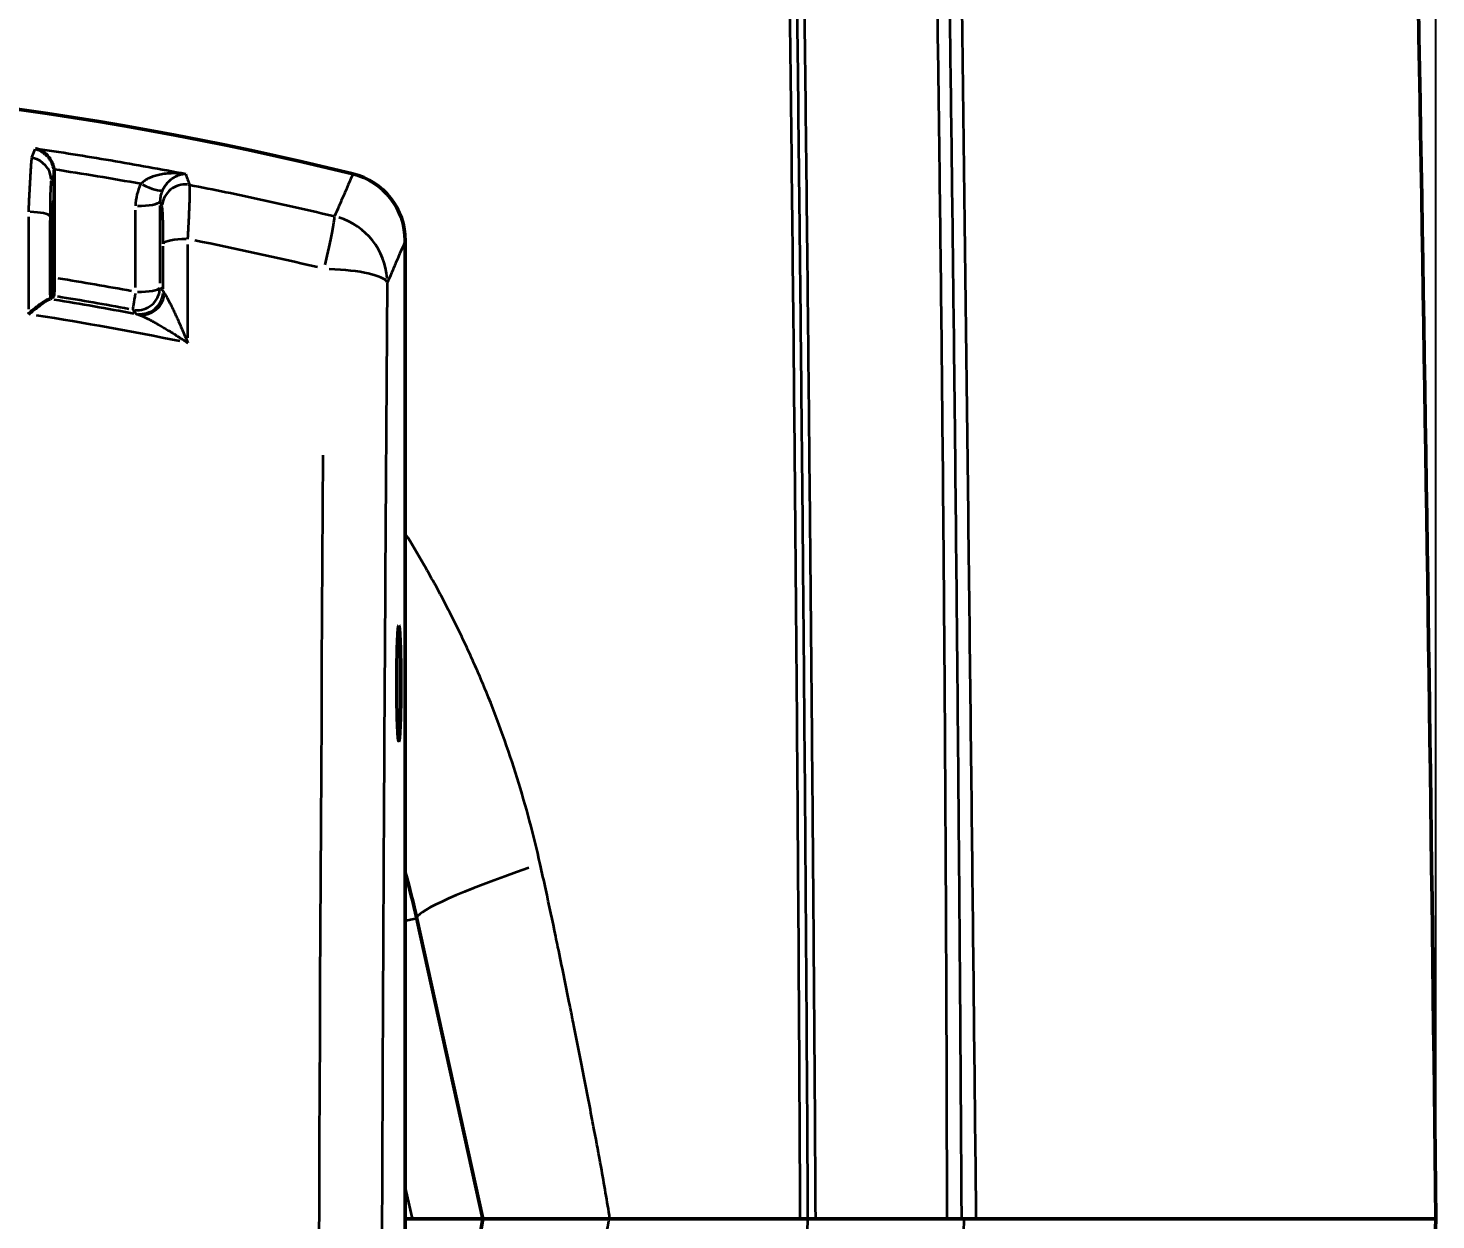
# Model space of a CAD drawing. Header units: millimetres. Extents: x 40 to 2195, y 40 to 1687.
# Drawn here: x 517 to 578.3, y 918.9 to 970.8 of the extents above; entities that cross this region are included whole.
import ezdxf

# ---------------------------------------------------------------- set-up
doc = ezdxf.new("R2010")
doc.units = ezdxf.units.MM
doc.header["$LTSCALE"] = 8
for name, color, linetype, lineweight in [('Dimension (ISO)', 7, 'Continuous', 25), ('Visible (ISO)', 7, 'Continuous', 50), ('Visible Narrow (ISO)', 7, 'Continuous', 35)]:
    doc.layers.add(name, color=color, linetype=linetype, lineweight=lineweight)
doc.styles.add('Note Text (ANSI)', font='tahoma.ttf')
doc.dimstyles.new('Default (ISO)', dxfattribs={"dimscale": 8, "dimtxt": 1, "dimasz": 2.5, "dimexe": 3.175, "dimexo": 0, "dimgap": 0.762, "dimtad": 1, "dimrnd": 1e-08, "dimzin": 0, "dimdsep": 46, "dimtxsty": 'Note Text (ANSI)', "dimcen": 0.09, "dimdle": 10, "dimclrd": 1, "dimclre": 1, "dimclrt": 1, "dimazin": 0, "dimtfac": 3.5052, "dimtmove": 0, "dimatfit": 3, "dimfxl": 1, "dimtolj": 1, "dimtzin": 0, "dimlwd": -1, "dimlwe": -1, "dimarcsym": 0})

# ---------------------------------------------------------------- blocks, each defined once
blk = doc.blocks.new('*D9')
at = {"layer": 'Defpoints', "color": 0, "transparency": 16777216}
for p in [(578.287, 1132.67), (416.287, 918.94), (578.287, 918.94)]:
    blk.add_point(p, dxfattribs=at)
at = {"layer": 'Dimension (ISO)', "color": 1, "transparency": 16777216}
for p, q in [((416.287, 918.94), (416.287, 1158.07)), ((578.287, 918.94), (578.287, 1158.07)), ((436.287, 1132.67), (558.287, 1132.67))]:
    blk.add_line(p, q, dxfattribs=at)
for points in [[(436.287, 1136.004), (436.287, 1129.337), (416.287, 1132.67)], [(558.287, 1136.004), (558.287, 1129.337), (578.287, 1132.67)]]:
    blk.add_solid(points, dxfattribs=at)
at = {"layer": 'Dimension (ISO)', "color": 1, "transparency": 16777216, "insert": (445.042, 1149.232), "char_height": 8, "attachment_point": 1, "style": 'Note Text (ANSI)'}
blk.add_mtext('\\A1;162.00 mm [6.378 in]', dxfattribs=at)

msp = doc.modelspace()

# ---------------------------------------------------------------- linework, layer by layer
at = {"layer": 'Visible (ISO)'}
for p, q in [((533.408, 961.526), (533.408, 816.708)), ((517.94, 958.99), (517.979, 959.024)), ((536.787, 918.94), (533.909, 932.006)), ((533.408, 918.94), (533.721, 918.94)), ((533.408, 918.94), (533.741, 918.94)), ((536.501, 918.94), (533.741, 918.94)), ((536.787, 918.94), (536.21, 915.667)), ((536.501, 918.94), (536.787, 918.94)), ((536.787, 918.94), (536.787, 918.94)), ((542.322, 918.94), (550.611, 918.94)), ((542.322, 918.94), (550.768, 918.94)), ((550.938, 918.94), (550.768, 918.94)), ((550.938, 918.94), (550.944, 918.94)), ((551.267, 918.94), (550.945, 918.94)), ((557.006, 918.94), (551.267, 918.94)), ((557.627, 918.94), (557.006, 918.94)), ((557.634, 918.94), (557.746, 918.94)), ((558.121, 918.94), (557.746, 918.94)), ((558.121, 918.94), (578.287, 918.94)), ((558.259, 918.94), (578.287, 918.94))]:
    msp.add_line(p, q, dxfattribs=at)
for centre, radius, start, end in [((-7421.226, 830.628), 8000, 0.632506, 1.2701715), ((495.408, 818.756), 150, 76.22401, 103.77599), ((495.847, 819.156), 147.068, 81.37585, 81.37587), ((496.041, 819.796), 146.404, 79.84669, 79.84671), ((498.024, 830.334), 135.681, 79.47011, 79.47012), ((495.379, 816.107), 150.152, 79.36026, 79.36031), ((380.662, 923.94), 197.688, 342.09366, 358.5507)]:
    msp.add_arc(centre, radius, start, end, dxfattribs=at)
for centre, major_axis, ratio, start_param, end_param in [((518.416, 867.26), (-0.017, 450.328), 0.000658, 1.353197, 1.355931), ((530.406, 961.518), (1.186, 2.768), 0.996091, 5.118534, 6.446843), ((518.398, 867.26), (0.013, -450.329), 0.000619, 4.497524, 4.505155), ((518.051, 867.259), (0, 454.355), 0.000163, 1.358647, 1.367431), ((518.087, 960.137), (-0.008, 1.014), 0.034485, 3.170666, 4.492953), ((497.265, 923.935), (37.522, 0.005), 0.999968, 0.216674, 0.271927)]:
    msp.add_ellipse(centre, major_axis=major_axis, ratio=ratio, start_param=start_param, end_param=end_param, dxfattribs=at)
msp.add_ellipse((533.128, 942.256), major_axis=(0, 2.5), ratio=0.034921, dxfattribs=at)
for points, knots in [([(518.112, 964.632), (518.105, 964.678), (518.095, 964.724), (518.082, 964.769), (518.069, 964.815), (518.053, 964.861), (518.034, 964.906), (518.03, 964.914), (518.027, 964.922), (518.023, 964.93), (518.004, 964.971), (517.983, 965.011), (517.959, 965.05), (517.936, 965.087), (517.911, 965.123), (517.884, 965.158), (517.873, 965.172), (517.862, 965.185), (517.85, 965.199), (517.821, 965.232), (517.79, 965.264), (517.757, 965.294), (517.727, 965.322), (517.695, 965.347), (517.661, 965.372), (517.643, 965.385), (517.624, 965.397), (517.605, 965.409), (517.576, 965.427), (517.547, 965.444), (517.517, 965.459), (517.487, 965.473), (517.457, 965.487), (517.426, 965.498), (517.396, 965.51), (517.366, 965.52), (517.334, 965.528), (517.324, 965.531), (517.314, 965.534), (517.303, 965.536)], [0, 0, 0, 0, 0.1132169, 0.1132169, 0.1132169, 0.2288637, 0.2288637, 0.2288637, 0.25, 0.25, 0.25, 0.356629, 0.356629, 0.356629, 0.4589677, 0.4589677, 0.4589677, 0.5, 0.5, 0.5, 0.6027222, 0.6027222, 0.6027222, 0.6978335, 0.6978335, 0.6978335, 0.75, 0.75, 0.75, 0.8273235, 0.8273235, 0.8273235, 0.9028331, 0.9028331, 0.9028331, 0.975821, 0.975821, 0.975821, 1, 1, 1, 1]), ([(518.112, 964.632), (518.115, 964.607), (518.118, 964.581), (518.122, 964.531), (518.123, 964.505), (518.123, 964.48)], [-0.01564746, -0.01564746, -0.01564746, -0.01564746, -0.00782419, -0.00782419, -0.000001, -0.000001, -0.000001, -0.000001]), ([(516.995, 958.33), (517, 958.335), (517.012, 958.345), (517.023, 958.354), (517.121, 958.435), (517.214, 958.511), (517.395, 958.652), (517.483, 958.719), (517.653, 958.842), (517.734, 958.896), (517.828, 958.951), (517.854, 958.965), (517.896, 958.983), (517.912, 958.987), (517.923, 958.988)], [-0.1582515, -0.1582515, -0.1582515, -0.1582515, -0.1560131, -0.1537712, -0.1537712, -0.1169183, -0.1169183, -0.0790564, -0.0790564, -0.0374622, -0.0374622, -0.0180991, -0.0180991, -0.0000015, -0.0000015, -0.0000015, -0.0000015]), ([(517.94, 958.99), (517.939, 958.99), (517.937, 958.989), (517.932, 958.988), (517.928, 958.988), (517.923, 958.988)], [0.000001, 0.000001, 0.000001, 0.000001, 0.0077836, 0.0077836, 0.01556633, 0.01556633, 0.01556633, 0.01556633]), ([(518.095, 959.123), (518.076, 959.107), (518.057, 959.09), (518.018, 959.057), (517.998, 959.041), (517.979, 959.024)], [-0.3350104, -0.3350104, -0.3350104, -0.3350104, -0.1675057, -0.1675057, -0.000001, -0.000001, -0.000001, -0.000001]), ([(542.322, 918.94), (541.489, 918.94), (540.726, 918.94), (539.347, 918.94), (538.742, 918.94), (537.769, 918.94), (537.398, 918.94), (536.91, 918.94), (536.787, 918.94), (536.787, 918.94)], [0.000001, 0.000001, 0.000001, 0.000001, 0.300679, 0.300679, 0.612699, 0.612699, 0.918975, 0.918975, 1.216313, 1.216313, 1.216313, 1.216313])]:
    msp.add_open_spline(points, degree=3, knots=knots, dxfattribs=at)
for points in [[(517.979, 962.929), (518.027, 963.044), (518.075, 963.161), (518.123, 963.277)], [(536.787, 918.94), (536.787, 918.94), (536.787, 918.94), (536.787, 918.94)]]:
    msp.add_open_spline(points, degree=3, dxfattribs=at)
at = {"layer": 'Visible Narrow (ISO)'}
for p, q in [((517.145, 965.155), (517.295, 965.516)), ((518.116, 964.463), (517.997, 964.173)), ((516.995, 962.564), (516.995, 958.553)), ((521.664, 959.488), (521.664, 962.857)), ((523.941, 957.305), (523.941, 961.369)), ((533.755, 932.679), (533.755, 932.679)), ((533.705, 919.012), (533.423, 920.292))]:
    msp.add_line(p, q, dxfattribs=at)
for centre, major_axis, ratio, start_param, end_param in [((516.991, 964.15), (-0.925, 0.38), 0.995962, 3.61162, 4.883649), ((521.963, 964.217), (0.888, -0.459), 0.221536, 4.823866, 6.132928), ((523.82, 962.987), (-0.942, -0.336), 0.994856, 4.265281, 5.843823), ((521.731, 963.257), (1, 0), 0.212792, 4.725847, 6.167376), ((522.538, 867.261), (-0.003, -451.056), 0.000434, 1.777164, 1.784819), ((516.941, 962.577), (1, 0), 0.209298, 0.109752, 1.442715), ((529.624, 959.692), (0.698, 2.918), 0.037354, 4.995317, 6.13267), ((529.624, 959.692), (-2.758, 1.181), 0.996088, 3.614062, 4.811637), ((517.925, 866.969), (-0.01, -456.891), 0.00003, 1.773994, 1.781228), ((522.71, 867.959), (0.025, 451.617), 0.000351, 4.916341, 4.920553), ((523.87, 961.388), (-1, 0), 0.206882, 4.721314, 6.167163), ((495.348, 819.489), (146.733, 0.15), 0.987389, 1.334276, 1.371591), ((529.624, 959.691), (3, -0.022), 0.20486, 0.108181, 1.413484), ((495.385, 822.124), (-141.279, -0.148), 0.988198, 4.525527, 4.548438), ((521.731, 959.504), (0.772, 0.636), 0.99852, 3.925803, 5.498995), ((521.731, 959.504), (1, 0), 0.204474, 4.725697, 6.16743), ((495.37, 821.703), (140.669, 0.121), 0.988729, 1.382464, 1.407531), ((495.386, 821.972), (-140.659, -0.151), 0.988019, 4.525501, 4.547924), ((521.731, 959.504), (-0.184, -0.983), 0.02866, 4.992918, 6.182194), ((521.871, 959.334), (0.772, 0.635), 0.998518, 3.925337, 5.499589), ((521.968, 959.295), (-0.291, -0.957), 0.950855, 0.196784, 1.70583), ((495.374, 821.578), (140.014, 0.121), 0.98856, 1.366988, 1.412381), ((523.643, 957.981), (1.959, -0.374), 0.035739, 3.198281, 3.450319), ((545.393, 867.261), (0, 453.794), 0.034923, 1.382532, 1.710643), ((545.188, 935.257), (-11.277, -3.255), 0.078735, 5.292352, 6.22624), ((530.979, 931.361), (2.93, 0.645), 0.008522, 0.0296, 0.562407)]:
    msp.add_ellipse(centre, major_axis=major_axis, ratio=ratio, start_param=start_param, end_param=end_param, dxfattribs=at)
for points, knots in [([(550.611, 918.94), (550.583, 924.627), (550.548, 930.402), (550.506, 936.238), (550.464, 942.075), (550.414, 947.973), (550.356, 954.01), (550.298, 960.048), (550.23, 966.224), (550.155, 972.401), (550.079, 978.579), (549.996, 984.758), (549.908, 990.71), (549.82, 996.662), (549.729, 1002.388), (549.634, 1007.963)], [0, 0, 0, 0, 0.2, 0.2, 0.2, 0.4, 0.4, 0.4, 0.6, 0.6, 0.6, 0.8, 0.8, 0.8, 1, 1, 1, 1]), ([(550.945, 918.94), (550.938, 920.282), (550.93, 921.629), (550.902, 926.359), (550.879, 929.765), (550.849, 933.75), (550.845, 934.306), (550.838, 935.321), (550.834, 935.779), (550.811, 938.718), (550.791, 941.209), (550.755, 945.294), (550.741, 946.878), (550.71, 950.305), (550.692, 952.151), (550.652, 956.214), (550.629, 958.437), (550.597, 961.39), (550.59, 962.11), (550.557, 965.046), (550.532, 967.269), (550.495, 970.464), (550.484, 971.432), (550.457, 973.662), (550.441, 974.923), (550.4, 978.233), (550.374, 980.279), (550.32, 984.343), (550.293, 986.362), (550.254, 989.146), (550.243, 989.929), (550.198, 993.079), (550.164, 995.413), (550.12, 998.315), (550.111, 998.911), (550.066, 1001.853), (550.029, 1004.17), (549.984, 1006.961), (549.976, 1007.461), (549.968, 1007.959)], [0, 0, 0, 0, 0.047197, 0.047197, 0.165173, 0.165173, 0.184274, 0.184274, 0.2, 0.2, 0.284977, 0.284977, 0.338404, 0.338404, 0.4, 0.4, 0.473014, 0.473014, 0.496509, 0.496509, 0.568647, 0.568647, 0.6, 0.6, 0.640834, 0.640834, 0.707323, 0.707323, 0.773812, 0.773812, 0.8, 0.8, 0.879656, 0.879656, 0.900348, 0.900348, 0.982114, 0.982114, 1, 1, 1, 1]), ([(550.289, 1007.968), (550.336, 1005), (550.384, 1001.904), (550.431, 998.685), (550.479, 995.466), (550.526, 992.124), (550.573, 988.643), (550.62, 985.163), (550.667, 981.544), (550.713, 977.769), (550.76, 973.994), (550.806, 970.062), (550.853, 965.939), (550.899, 961.816), (550.945, 957.501), (550.988, 953.2), (551.031, 948.899), (551.072, 944.612), (551.107, 940.555), (551.143, 936.497), (551.173, 932.668), (551.2, 929.066), (551.226, 925.464), (551.249, 922.089), (551.267, 918.94)], [0, 0, 0, 0, 0.125, 0.125, 0.125, 0.25, 0.25, 0.25, 0.375, 0.375, 0.375, 0.5, 0.5, 0.5, 0.625, 0.625, 0.625, 0.75, 0.75, 0.75, 0.875, 0.875, 0.875, 1, 1, 1, 1]), ([(557.006, 918.94), (556.996, 923.917), (556.98, 928.715), (556.956, 933.328), (556.953, 934.051), (556.949, 934.77), (556.945, 935.484), (556.924, 939.326), (556.899, 943.038), (556.869, 946.632), (556.858, 947.969), (556.847, 949.289), (556.835, 950.594), (556.809, 953.447), (556.781, 956.223), (556.75, 958.926), (556.73, 960.779), (556.708, 962.598), (556.685, 964.384), (556.66, 966.393), (556.634, 968.361), (556.607, 970.288), (556.575, 972.572), (556.541, 974.8), (556.507, 976.975), (556.486, 978.267), (556.466, 979.539), (556.445, 980.794), (556.401, 983.436), (556.355, 985.998), (556.309, 988.486), (556.297, 989.17), (556.284, 989.849), (556.271, 990.523), (556.215, 993.46), (556.158, 996.294), (556.101, 999.04), (556.097, 999.211), (556.093, 999.382), (556.09, 999.553), (556.029, 1002.458), (555.967, 1005.266), (555.905, 1007.968)], [0, 0, 0, 0, 0.125, 0.125, 0.125, 0.144593, 0.144593, 0.144593, 0.25, 0.25, 0.25, 0.289217, 0.289217, 0.289217, 0.375, 0.375, 0.375, 0.433824, 0.433824, 0.433824, 0.5, 0.5, 0.5, 0.578431, 0.578431, 0.578431, 0.625, 0.625, 0.625, 0.723028, 0.723028, 0.723028, 0.75, 0.75, 0.75, 0.867651, 0.867651, 0.867651, 0.875, 0.875, 0.875, 1, 1, 1, 1]), ([(556.522, 1007.959), (556.597, 1003.936), (556.67, 999.87), (556.773, 993.84), (556.806, 991.912), (556.854, 988.927), (556.871, 987.876), (556.958, 982.396), (557.025, 977.919), (557.097, 972.744), (557.106, 972.079), (557.146, 969.116), (557.176, 966.81), (557.235, 962.156), (557.263, 959.809), (557.308, 955.893), (557.326, 954.313), (557.376, 949.68), (557.406, 946.672), (557.438, 943.306), (557.442, 942.891), (557.469, 940.013), (557.49, 937.589), (557.544, 931.149), (557.573, 927.203), (557.6, 923.093), (557.602, 922.818), (557.612, 921.332), (557.619, 920.131), (557.627, 918.94)], [0, 0, 0, 0, 0.1364104, 0.1364104, 0.2, 0.2, 0.2343652, 0.2343652, 0.3787529, 0.3787529, 0.4, 0.4, 0.4733893, 0.4733893, 0.5485459, 0.5485459, 0.6, 0.6, 0.700975, 0.700975, 0.7152153, 0.7152153, 0.8, 0.8, 0.943973, 0.943973, 0.9542839, 0.9542839, 1, 1, 1, 1]), ([(557.149, 1007.963), (557.235, 1002.063), (557.32, 996.072), (557.403, 989.976), (557.486, 983.88), (557.568, 977.677), (557.649, 971.415), (557.729, 965.152), (557.807, 958.829), (557.88, 952.749), (557.953, 946.669), (558.02, 940.833), (558.083, 935.202), (558.146, 929.572), (558.205, 924.147), (558.259, 918.94)], [0, 0, 0, 0, 0.2, 0.2, 0.2, 0.4, 0.4, 0.4, 0.6, 0.6, 0.6, 0.8, 0.8, 0.8, 1, 1, 1, 1]), ([(523.846, 964.426), (522.76, 964.635), (520.583, 965.03), (518.397, 965.376), (517.303, 965.536)], [0.0000678, 0.0000678, 0.0000678, 0.0000678, 0.5, 1, 1, 1, 1]), ([(517.137, 965.135), (517.134, 965.122), (517.13, 965.095), (517.126, 965.057), (517.125, 965.048), (517.125, 965.039), (517.124, 965.03), (517.122, 965.014), (517.12, 964.996), (517.119, 964.976), (517.116, 964.943), (517.113, 964.906), (517.11, 964.864), (517.106, 964.823), (517.103, 964.777), (517.1, 964.728), (517.098, 964.701), (517.096, 964.673), (517.094, 964.643), (517.094, 964.641), (517.094, 964.638), (517.093, 964.636), (517.09, 964.581), (517.086, 964.522), (517.082, 964.46), (517.078, 964.397), (517.074, 964.33), (517.07, 964.259), (517.068, 964.218), (517.066, 964.176), (517.063, 964.133), (517.061, 964.095), (517.059, 964.056), (517.057, 964.016), (517.052, 963.925), (517.046, 963.831), (517.041, 963.732), (517.037, 963.658), (517.033, 963.582), (517.029, 963.504), (517.025, 963.409), (517.02, 963.312), (517.015, 963.213), (517.008, 963.074), (517.001, 962.931), (516.995, 962.786)], [0.0000003, 0.0000003, 0.0000003, 0.0000003, 0.1260571, 0.1260571, 0.1260571, 0.1530705, 0.1530705, 0.1530705, 0.2, 0.2, 0.2, 0.2777031, 0.2777031, 0.2777031, 0.3547914, 0.3547914, 0.3547914, 0.3964728, 0.3964728, 0.3964728, 0.4, 0.4, 0.4, 0.4769786, 0.4769786, 0.4769786, 0.5546803, 0.5546803, 0.5546803, 0.6, 0.6, 0.6, 0.6399025, 0.6399025, 0.6399025, 0.7311391, 0.7311391, 0.7311391, 0.8, 0.8, 0.8, 0.8832563, 0.8832563, 0.8832563, 0.9999996, 0.9999996, 0.9999996, 0.9999996]), ([(521.896, 964.003), (521.266, 964.116), (520.006, 964.334), (518.743, 964.535), (518.112, 964.632)], [0, 0, 0, 0, 0.5, 0.999997, 0.999997, 0.999997, 0.999997]), ([(523.846, 964.426), (523.73, 964.443), (523.503, 964.465), (523.191, 964.466), (522.903, 964.441), (522.643, 964.393), (522.411, 964.325), (522.205, 964.238), (522.027, 964.129), (521.935, 964.046), (521.896, 964.003)], [0.0000498, 0.0000498, 0.0000498, 0.0000498, 0.125, 0.25, 0.375, 0.5, 0.625, 0.75, 0.875, 0.999999, 0.999999, 0.999999, 0.999999]), ([(523.846, 964.426), (523.846, 964.426), (523.846, 964.426), (523.814, 964.426), (523.782, 964.425), (523.727, 964.419), (523.704, 964.415), (523.679, 964.411), (523.677, 964.41), (523.642, 964.404), (523.611, 964.396), (523.562, 964.382), (523.544, 964.376), (523.522, 964.368), (523.517, 964.366), (523.483, 964.353), (523.453, 964.341), (523.41, 964.32), (523.396, 964.313), (523.375, 964.303), (523.369, 964.299), (523.334, 964.28), (523.307, 964.263), (523.269, 964.238), (523.259, 964.231), (523.241, 964.218), (523.233, 964.213), (523.199, 964.188), (523.173, 964.167), (523.142, 964.139), (523.134, 964.133), (523.118, 964.118), (523.11, 964.11), (523.077, 964.078), (523.054, 964.054), (523.027, 964.023), (523.022, 964.018), (523.008, 964.001), (522.999, 963.99), (522.976, 963.961), (522.962, 963.943), (522.939, 963.911), (522.93, 963.897), (522.911, 963.869), (522.902, 963.854), (522.88, 963.817), (522.867, 963.795), (522.85, 963.763), (522.846, 963.754), (522.841, 963.744)], [0, 0, 0, 0, 0.000001, 0.000001, 0.071504, 0.071504, 0.125, 0.125, 0.130747, 0.130747, 0.205671, 0.205671, 0.25, 0.25, 0.261501, 0.261501, 0.336983, 0.336983, 0.375, 0.375, 0.392257, 0.392257, 0.469632, 0.469632, 0.5, 0.5, 0.523039, 0.523039, 0.602049, 0.602049, 0.625, 0.625, 0.653762, 0.653762, 0.733563, 0.733563, 0.75, 0.75, 0.784355, 0.784355, 0.836446, 0.836446, 0.875, 0.875, 0.915364, 0.915364, 0.975161, 0.975161, 1, 1, 1, 1]), ([(523.846, 964.426), (523.86, 964.388), (523.874, 964.349), (523.888, 964.311), (523.902, 964.272), (523.916, 964.234), (523.93, 964.195), (523.943, 964.157), (523.957, 964.118), (523.971, 964.08), (523.985, 964.041), (523.999, 964.003), (524.013, 963.965)], [0, 0, 0, 0, 0.25, 0.25, 0.25, 0.5, 0.5, 0.5, 0.75, 0.75, 0.75, 1, 1, 1, 1]), ([(531.126, 964.442), (530.994, 964.135), (530.861, 963.828), (530.728, 963.52), (530.658, 963.357), (530.587, 963.193), (530.516, 963.029), (530.454, 962.885), (530.391, 962.74), (530.329, 962.596)], [0, 0, 0, 0, 0.5, 0.5, 0.5, 0.765804, 0.765804, 0.765804, 1, 1, 1, 1]), ([(517.99, 964.157), (517.986, 964.147), (517.982, 964.123), (517.978, 964.088), (517.976, 964.077), (517.975, 964.065), (517.974, 964.052), (517.969, 963.996), (517.964, 963.919), (517.96, 963.825), (517.956, 963.73), (517.952, 963.616), (517.949, 963.488), (517.949, 963.462), (517.948, 963.436), (517.947, 963.41), (517.945, 963.303), (517.944, 963.188), (517.942, 963.066), (517.942, 963.003), (517.941, 962.938), (517.941, 962.871), (517.94, 962.778), (517.94, 962.682), (517.94, 962.585)], [0, 0, 0, 0, 0.15307, 0.15307, 0.15307, 0.2, 0.2, 0.2, 0.4, 0.4, 0.4, 0.6, 0.6, 0.6, 0.639905, 0.639905, 0.639905, 0.8, 0.8, 0.8, 0.883259, 0.883259, 0.883259, 1, 1, 1, 1]), ([(521.896, 964.003), (521.819, 963.854), (521.762, 963.699), (521.723, 963.539), (521.684, 963.38), (521.664, 963.215), (521.664, 963.044)], [0, 0, 0, 0, 0.5, 0.5, 0.5, 0.9999973, 0.9999973, 0.9999973, 0.9999973]), ([(522.841, 963.744), (522.804, 963.668), (522.747, 963.507), (522.729, 963.336), (522.73, 963.249)], [0.0000036, 0.0000036, 0.0000036, 0.0000036, 0.5, 1, 1, 1, 1]), ([(523.941, 961.594), (523.944, 961.634), (523.946, 961.675), (523.952, 961.779), (523.956, 961.843), (523.962, 961.951), (523.965, 961.995), (523.97, 962.09), (523.973, 962.141), (523.976, 962.208), (523.977, 962.223), (523.98, 962.284), (523.983, 962.33), (523.988, 962.43), (523.99, 962.484), (523.994, 962.553), (523.994, 962.567), (523.997, 962.629), (523.999, 962.678), (524.004, 962.778), (524.006, 962.829), (524.009, 962.896), (524.009, 962.913), (524.012, 962.979), (524.014, 963.029), (524.017, 963.125), (524.019, 963.172), (524.02, 963.235), (524.021, 963.253), (524.023, 963.315), (524.024, 963.358), (524.025, 963.404), (524.025, 963.408), (524.026, 963.452), (524.026, 963.492), (524.027, 963.547), (524.027, 963.563), (524.028, 963.611), (524.028, 963.641), (524.028, 963.679), (524.028, 963.689), (524.028, 963.726), (524.027, 963.751), (524.027, 963.793), (524.026, 963.809), (524.025, 963.849), (524.024, 963.87), (524.022, 963.894), (524.022, 963.9), (524.02, 963.921), (524.018, 963.934), (524.015, 963.953), (524.014, 963.959), (524.013, 963.965)], [0, 0, 0, 0, 0.049296, 0.049296, 0.125, 0.125, 0.175167, 0.175167, 0.23352, 0.23352, 0.25, 0.25, 0.301282, 0.301282, 0.35986, 0.35986, 0.375, 0.375, 0.42734, 0.42734, 0.482045, 0.482045, 0.5, 0.5, 0.553416, 0.553416, 0.605116, 0.605116, 0.625, 0.625, 0.675416, 0.675416, 0.679497, 0.679497, 0.728542, 0.728542, 0.75, 0.75, 0.791117, 0.791117, 0.80567, 0.80567, 0.845525, 0.845525, 0.875, 0.875, 0.918549, 0.918549, 0.931436, 0.931436, 0.971957, 0.971957, 1, 1, 1, 1]), ([(524.013, 963.965), (525.07, 963.759), (527.18, 963.326), (529.281, 962.847), (530.329, 962.596)], [0, 0, 0, 0, 0.5, 0.9999939, 0.9999939, 0.9999939, 0.9999939]), ([(522.821, 962.995), (522.806, 963.037), (522.79, 963.08), (522.76, 963.164), (522.745, 963.207), (522.73, 963.249)], [0, 0, 0, 0, 0.5, 0.5, 1, 1, 1, 1]), ([(522.871, 961.395), (522.871, 961.422), (522.871, 961.45), (522.87, 961.52), (522.87, 961.563), (522.87, 961.636), (522.87, 961.665), (522.87, 961.733), (522.869, 961.772), (522.869, 961.817), (522.869, 961.823), (522.869, 961.86), (522.868, 961.892), (522.867, 961.963), (522.867, 962.003), (522.866, 962.049), (522.866, 962.055), (522.866, 962.094), (522.865, 962.126), (522.864, 962.197), (522.863, 962.235), (522.862, 962.281), (522.862, 962.289), (522.861, 962.33), (522.86, 962.363), (522.859, 962.431), (522.858, 962.465), (522.856, 962.508), (522.856, 962.517), (522.855, 962.559), (522.853, 962.59), (522.851, 962.652), (522.85, 962.682), (522.848, 962.718), (522.847, 962.727), (522.846, 962.758), (522.844, 962.78), (522.843, 962.806), (522.842, 962.811), (522.841, 962.835), (522.839, 962.854), (522.837, 962.882), (522.836, 962.891), (522.834, 962.917), (522.832, 962.933), (522.83, 962.949), (522.83, 962.951), (522.827, 962.966), (522.826, 962.976), (522.823, 962.988), (522.822, 962.992), (522.821, 962.995)], [0, 0, 0, 0, 0.0492962, 0.0492962, 0.125, 0.125, 0.1751668, 0.1751668, 0.2395966, 0.2395966, 0.25, 0.25, 0.3012824, 0.3012824, 0.3656557, 0.3656557, 0.375, 0.375, 0.42734, 0.42734, 0.487622, 0.487622, 0.5, 0.5, 0.5534165, 0.5534165, 0.6099453, 0.6099453, 0.625, 0.625, 0.6794971, 0.6794971, 0.7340186, 0.7340186, 0.75, 0.75, 0.7953344, 0.7953344, 0.8056701, 0.8056701, 0.8496867, 0.8496867, 0.875, 0.875, 0.9213616, 0.9213616, 0.9314361, 0.9314361, 0.9748259, 0.9748259, 1, 1, 1, 1]), ([(533.408, 961.526), (533.277, 961.221), (533.146, 960.916), (533.015, 960.611), (532.946, 960.449), (532.877, 960.287), (532.808, 960.125), (532.746, 959.981), (532.684, 959.836), (532.622, 959.691)], [0, 0, 0, 0, 0.5, 0.5, 0.5, 0.764167, 0.764167, 0.764167, 1, 1, 1, 1]), ([(522.73, 959.497), (522.754, 959.469), (522.8, 959.412), (522.847, 959.355), (522.871, 959.327)], [0.0000001, 0.0000001, 0.0000001, 0.0000001, 0.5, 1, 1, 1, 1]), ([(532.622, 959.691), (532.566, 952.112), (532.518, 944.5), (532.476, 936.853), (532.476, 936.776), (532.475, 936.698), (532.475, 936.621), (532.433, 928.895), (532.398, 921.132), (532.37, 913.348), (532.365, 911.916), (532.36, 910.484), (532.355, 909.052), (532.335, 902.692), (532.319, 896.32), (532.308, 889.939), (532.302, 886.987), (532.298, 884.032), (532.295, 881.076), (532.29, 876.208), (532.287, 871.336), (532.288, 866.464), (532.288, 861.989), (532.291, 857.514), (532.295, 853.041), (532.299, 849.689), (532.304, 846.338), (532.31, 842.989), (532.322, 837.004), (532.337, 831.025), (532.357, 825.059), (532.363, 823.231), (532.369, 821.403), (532.376, 819.577), (532.404, 812.11), (532.438, 804.667), (532.478, 797.241), (532.48, 796.926), (532.482, 796.61), (532.484, 796.295)], [0.0000012, 0.0000012, 0.0000012, 0.0000012, 0.1414246, 0.1414246, 0.1414246, 0.1428571, 0.1428571, 0.1428571, 0.2857143, 0.2857143, 0.2857143, 0.3119807, 0.3119807, 0.3119807, 0.4285714, 0.4285714, 0.4285714, 0.482534, 0.482534, 0.482534, 0.5714286, 0.5714286, 0.5714286, 0.6530896, 0.6530896, 0.6530896, 0.7142857, 0.7142857, 0.7142857, 0.8236304, 0.8236304, 0.8236304, 0.8571429, 0.8571429, 0.8571429, 0.9941772, 0.9941772, 0.9941772, 0.9999988, 0.9999988, 0.9999988, 0.9999988]), ([(522.871, 959.327), (522.872, 959.313), (522.882, 959.284), (522.904, 959.251), (522.919, 959.233)], [0.0000051, 0.0000051, 0.0000051, 0.0000051, 0.5, 1, 1, 1, 1]), ([(522.919, 959.233), (522.928, 959.222), (522.949, 959.192), (522.99, 959.127), (523.04, 959.041), (523.097, 958.935), (523.16, 958.811), (523.231, 958.669), (523.309, 958.509), (523.393, 958.328), (523.486, 958.127), (523.587, 957.903), (523.696, 957.656), (523.813, 957.383), (523.898, 957.183), (523.941, 957.079)], [0.0000004, 0.0000004, 0.0000004, 0.0000004, 0.0769231, 0.1538462, 0.2307692, 0.3076923, 0.3846154, 0.4615385, 0.5384615, 0.6153846, 0.6923077, 0.7692308, 0.8461538, 0.9230769, 0.9999973, 0.9999973, 0.9999973, 0.9999973]), ([(521.546, 958.522), (521.569, 958.494), (521.593, 958.465), (521.639, 958.409), (521.662, 958.38), (521.685, 958.352)], [0, 0, 0, 0, 0.5, 0.5, 1, 1, 1, 1]), ([(521.781, 958.314), (521.795, 958.31), (521.811, 958.305), (521.829, 958.299), (521.833, 958.298), (521.838, 958.296), (521.843, 958.294), (521.867, 958.286), (521.894, 958.275), (521.925, 958.263), (521.948, 958.253), (521.972, 958.242), (521.999, 958.23), (522.007, 958.226), (522.016, 958.222), (522.024, 958.218), (522.061, 958.201), (522.099, 958.182), (522.141, 958.162), (522.182, 958.141), (522.226, 958.118), (522.273, 958.094), (522.319, 958.069), (522.368, 958.043), (522.42, 958.015), (522.471, 957.986), (522.525, 957.956), (522.582, 957.923), (522.634, 957.894), (522.688, 957.863), (522.744, 957.83), (522.75, 957.827), (522.755, 957.823), (522.761, 957.82), (522.817, 957.787), (522.876, 957.752), (522.937, 957.716), (522.944, 957.712), (522.951, 957.707), (522.958, 957.703), (523.012, 957.67), (523.069, 957.636), (523.128, 957.6), (523.143, 957.59), (523.157, 957.581), (523.172, 957.572), (523.234, 957.534), (523.297, 957.495), (523.362, 957.454), (523.377, 957.444), (523.392, 957.435), (523.406, 957.426), (523.449, 957.399), (523.492, 957.371), (523.537, 957.343), (523.577, 957.317), (523.618, 957.291), (523.66, 957.263), (523.715, 957.228), (523.772, 957.19), (523.831, 957.152), (523.867, 957.128), (523.904, 957.104), (523.941, 957.079)], [0, 0, 0, 0, 0.0606397, 0.0606397, 0.0606397, 0.0769231, 0.0769231, 0.0769231, 0.1538462, 0.1538462, 0.1538462, 0.2122611, 0.2122611, 0.2122611, 0.2307692, 0.2307692, 0.2307692, 0.3076923, 0.3076923, 0.3076923, 0.3846154, 0.3846154, 0.3846154, 0.4615385, 0.4615385, 0.4615385, 0.5384615, 0.5384615, 0.5384615, 0.6083689, 0.6083689, 0.6083689, 0.6153846, 0.6153846, 0.6153846, 0.6844815, 0.6844815, 0.6844815, 0.6923077, 0.6923077, 0.6923077, 0.753826, 0.753826, 0.753826, 0.7692308, 0.7692308, 0.7692308, 0.8321499, 0.8321499, 0.8321499, 0.8461538, 0.8461538, 0.8461538, 0.8865244, 0.8865244, 0.8865244, 0.9230769, 0.9230769, 0.9230769, 0.9706222, 0.9706222, 0.9706222, 0.9999966, 0.9999966, 0.9999966, 0.9999966]), ([(539.284, 934.384), (539.144, 935.011), (538.838, 936.263), (538.297, 938.139), (537.67, 940.006), (536.957, 941.867), (536.152, 943.72), (535.252, 945.564), (534.33, 947.258), (533.692, 948.327), (533.408, 948.785)], [0, 0, 0, 0, 0.1, 0.2, 0.3, 0.4, 0.5, 0.6, 0.7, 0.7762763, 0.7762763, 0.7762763, 0.7762763]), ([(542.322, 918.94), (542.198, 919.7), (542.069, 920.458), (541.841, 921.734), (541.743, 922.26), (541.602, 922.999), (541.563, 923.205), (541.377, 924.165), (541.223, 924.943), (540.952, 926.327), (540.837, 926.911), (540.663, 927.793), (540.607, 928.075), (540.396, 929.132), (540.233, 929.935), (540.027, 930.925), (539.995, 931.08), (539.823, 931.902), (539.677, 932.588), (539.446, 933.652), (539.366, 934.015), (539.284, 934.384)], [0, 0, 0, 0, 0.1666667, 0.1666667, 0.2871069, 0.2871069, 0.3333333, 0.3333333, 0.5, 0.5, 0.6142768, 0.6142768, 0.6666667, 0.6666667, 0.8074403, 0.8074403, 0.8333333, 0.8333333, 0.9438537, 0.9438537, 1, 1, 1, 1]), ([(541.366, 914.209), (541.405, 914.415), (541.446, 914.624), (541.487, 914.837), (541.528, 915.046), (541.57, 915.259), (541.613, 915.475), (541.655, 915.686), (541.697, 915.901), (541.741, 916.119), (541.763, 916.228), (541.784, 916.338), (541.806, 916.449), (541.816, 916.495), (541.825, 916.541), (541.834, 916.587), (541.898, 916.911), (541.963, 917.242), (542.029, 917.579), (542.093, 917.907), (542.159, 918.242), (542.225, 918.583), (542.248, 918.702), (542.272, 918.821), (542.295, 918.94)], [0, 0, 0, 0, 0.1458634, 0.1458634, 0.1458634, 0.289266, 0.289266, 0.289266, 0.4295332, 0.4295332, 0.4295332, 0.5, 0.5, 0.5, 0.5290551, 0.5290551, 0.5290551, 0.7330762, 0.7330762, 0.7330762, 0.9313061, 0.9313061, 0.9313061, 1, 1, 1, 1]), ([(550.828, 914.425), (550.844, 914.938), (550.859, 915.448), (550.873, 915.943), (550.886, 916.439), (550.898, 916.92), (550.908, 917.416), (550.919, 917.913), (550.929, 918.424), (550.938, 918.94)], [0, 0, 0, 0, 0.333333, 0.333333, 0.333333, 0.666667, 0.666667, 0.666667, 1, 1, 1, 1]), ([(557.611, 914.128), (557.631, 914.678), (557.65, 915.222), (557.666, 915.75), (557.68, 916.193), (557.692, 916.625), (557.704, 917.064), (557.706, 917.148), (557.708, 917.232), (557.71, 917.317), (557.723, 917.845), (557.736, 918.39), (557.746, 918.94)], [0.0000009, 0.0000009, 0.0000009, 0.0000009, 0.3333333, 0.3333333, 0.3333333, 0.6132458, 0.6132458, 0.6132458, 0.6666667, 0.6666667, 0.6666667, 1, 1, 1, 1])]:
    msp.add_open_spline(points, degree=3, knots=knots, dxfattribs=at)

# ---------------------------------------------------------------- dimensions: what is measured, and where the dimension line sits
at = {"layer": 'Dimension (ISO)', "color": 1, "true_color": 0xff0000}
dim = msp.add_linear_dim(base=(578.287, 1132.67), p1=(416.287, 918.94), p2=(578.287, 918.94), angle=180, text='<> mm [6.378 in]', dimstyle='Default (ISO)', override={"dimgap": 0.762, "dimdec": 2, "dimpost": '', "dimtol": 0, "dimlim": 0, "dimtp": 0, "dimtm": 0, "dimtdec": 2, "dimtofl": 0, "dimatfit": 1}, dxfattribs=at)
dim.commit()
dim.dimension.update_dxf_attribs({"geometry": '*D9', "text_midpoint": (497.287, 1132.67), "dimtype": 160})

doc.saveas('drawing.dxf')
